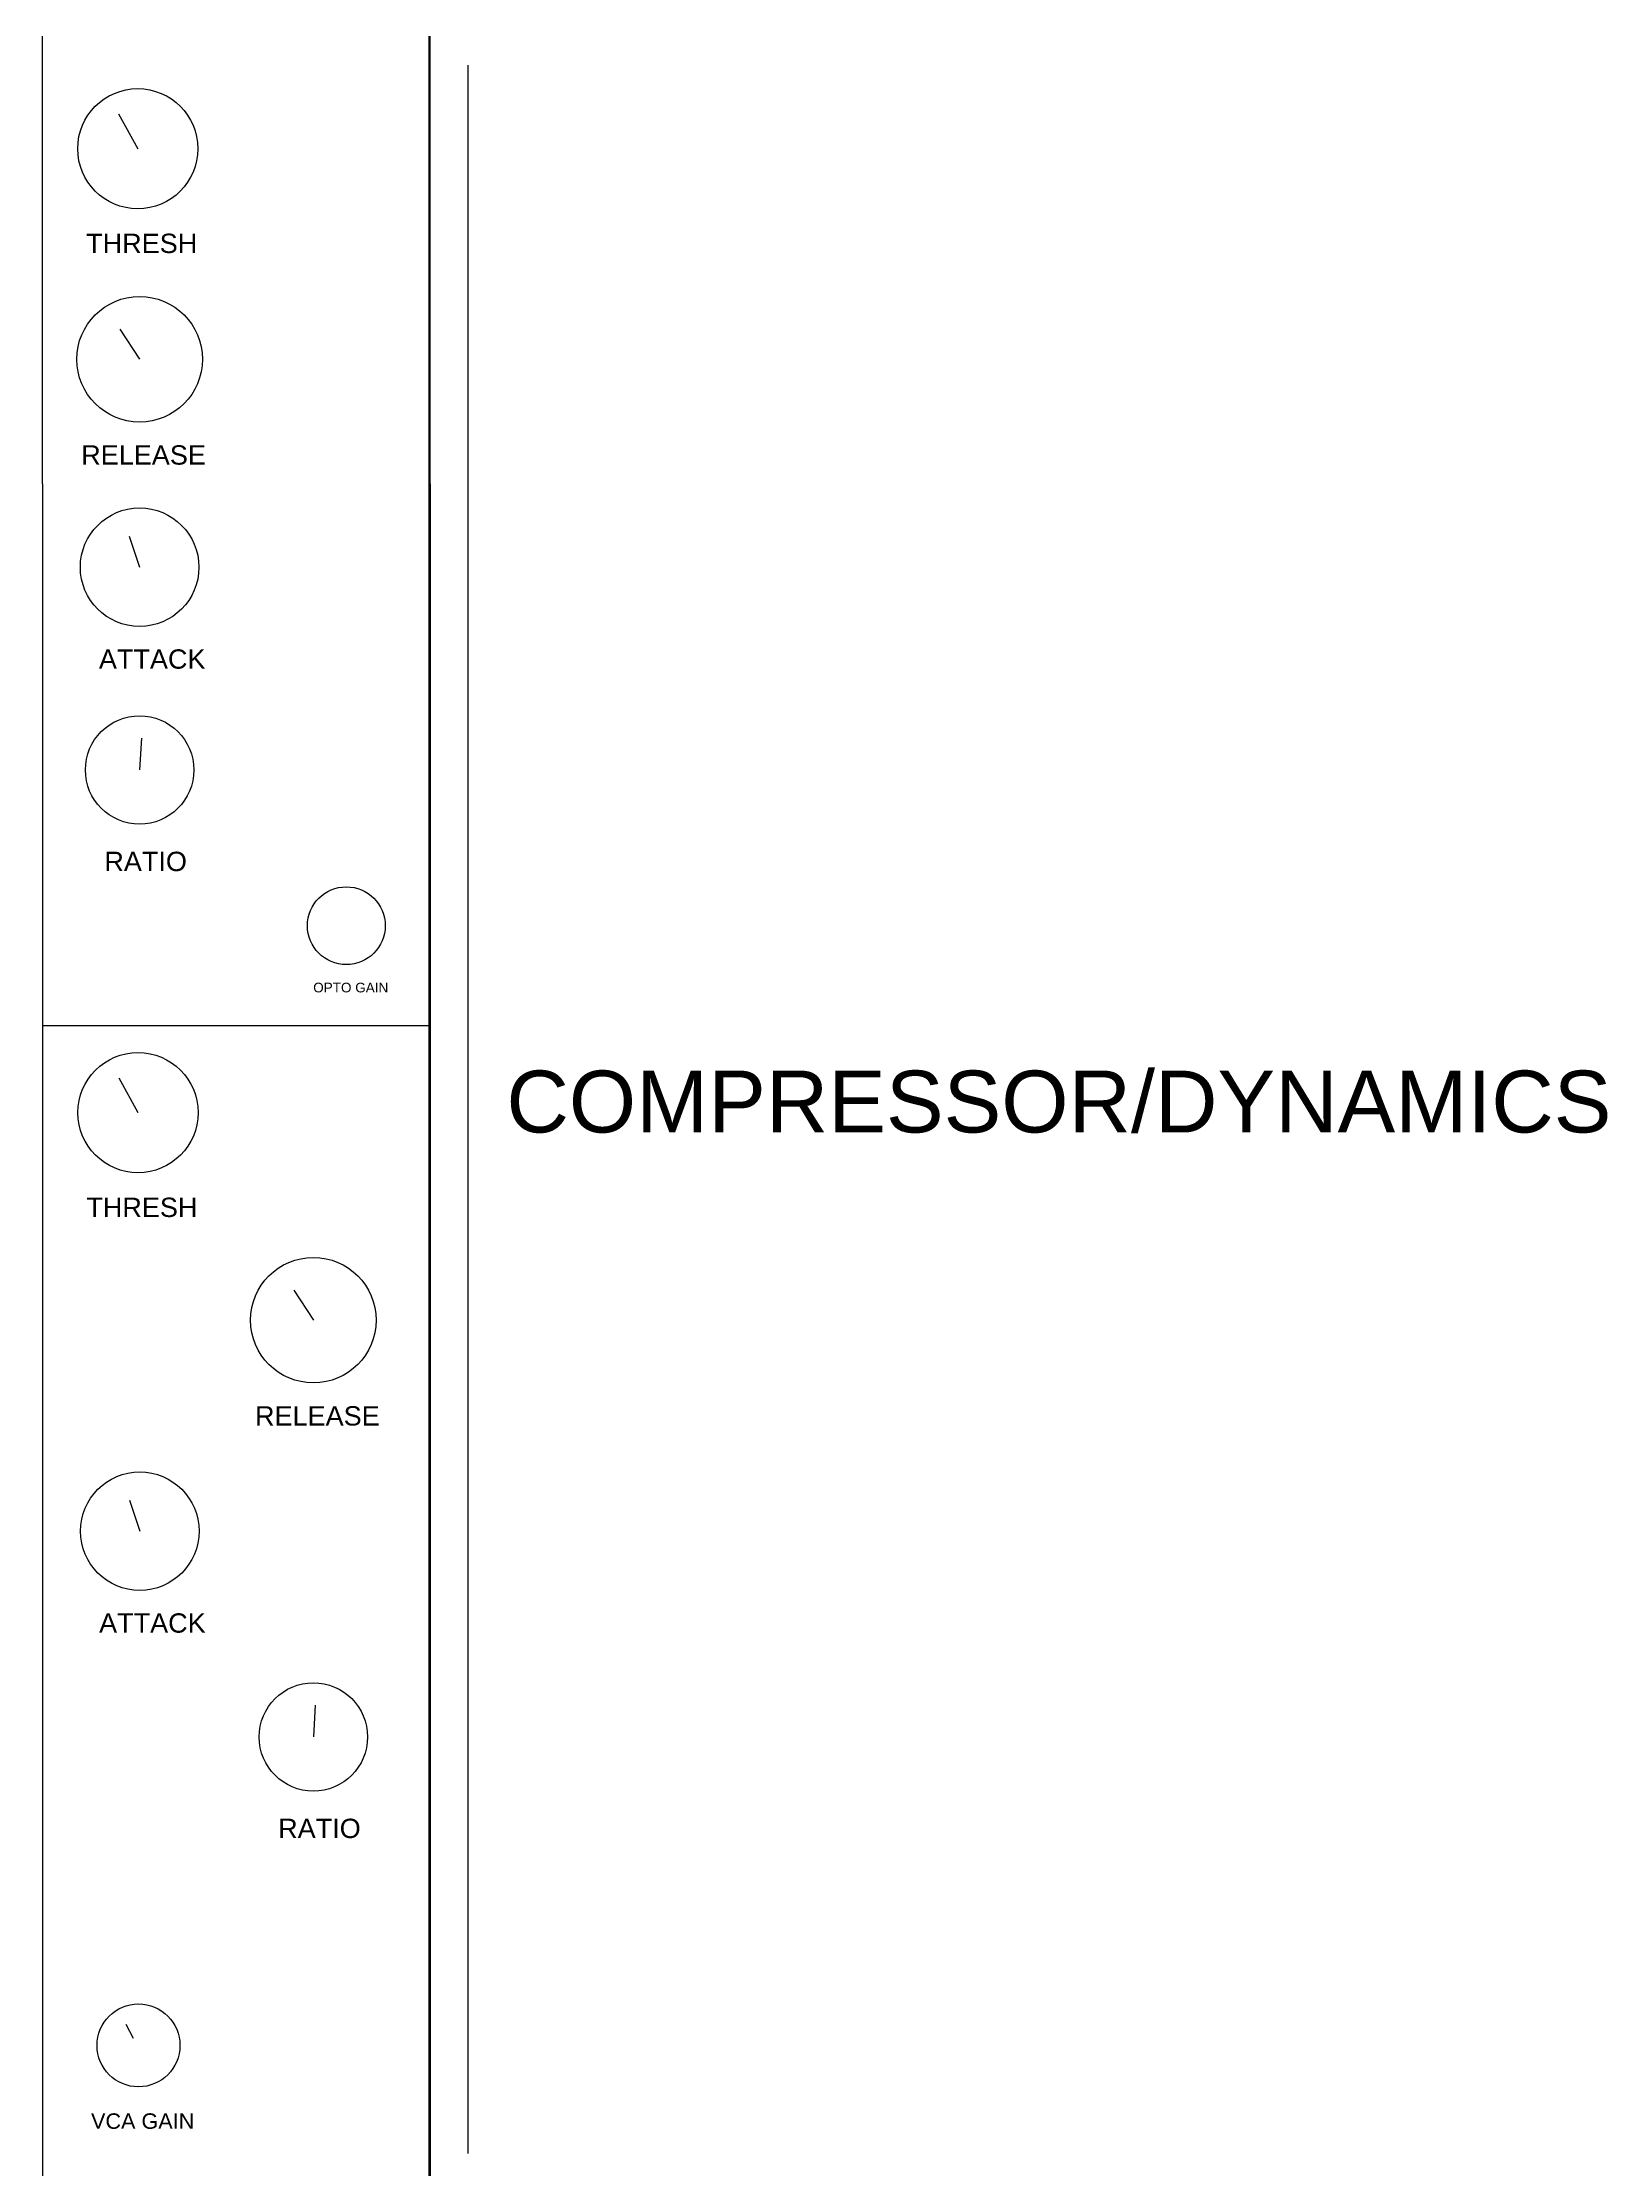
# Model space of a CAD drawing. Header units: inches. Extents: x 50 to 455, y -1657 to 1150.
# Drawn here: x 50 to 455, y -814 to -264 of the extents above; entities that cross this region are included whole.
import ezdxf

# ---------------------------------------------------------------- set-up
doc = ezdxf.new("R2010")
doc.units = ezdxf.units.IN
doc.header["$MEASUREMENT"] = 0
doc.layers.get('0').update_dxf_attribs({"lineweight": 25, "true_color": 0xffffff})
doc.styles.add('textstyle15', font='')
doc.styles.add('textstyle27', font='')
doc.styles.add('textstyle32', font='')
doc.styles.add('textstyle33', font='')
doc.styles.add('textstyle34', font='')
doc.styles.add('textstyle46', font='')
doc.styles.add('textstyle47', font='')
doc.styles.add('textstyle48', font='')
doc.styles.add('textstyle49', font='')
doc.styles.add('textstyle50', font='')
doc.styles.add('textstyle62', font='')
doc.styles.get('textstyle15').set_extended_font_data('Liberation Sans')
doc.styles.get('textstyle27').set_extended_font_data('Liberation Sans')
doc.styles.get('textstyle32').set_extended_font_data('Liberation Sans')
doc.styles.get('textstyle33').set_extended_font_data('Liberation Sans')
doc.styles.get('textstyle34').set_extended_font_data('Liberation Sans')
doc.styles.get('textstyle46').set_extended_font_data('Liberation Sans')
doc.styles.get('textstyle47').set_extended_font_data('Liberation Sans')
doc.styles.get('textstyle48').set_extended_font_data('Liberation Sans')
doc.styles.get('textstyle49').set_extended_font_data('Liberation Sans')
doc.styles.get('textstyle50').set_extended_font_data('Liberation Sans')
doc.styles.get('textstyle62').set_extended_font_data('Liberation Sans')

msp = doc.modelspace()

# ---------------------------------------------------------------- linework, layer by layer
for p, q in [((150.06, -1657.27), (150.06, 942.73)), ((50.1, -338.3), (50.1, -258.3)), ((150.32, -338.3), (150.32, -258.3)), ((69.77, -282.57), (74.72, -291.6)), ((50.1, -368.3), (50.1, -338.3)), ((70.1, -338.3), (75.19, -346.05)), ((150.32, -368.3), (150.32, -338.3)), ((50.1, -378.3), (50.1, -358.3)), ((150.32, -378.3), (150.32, -358.3)), ((50.1, -378.3), (50.1, -708.3)), ((150.32, -378.3), (150.32, -708.3)), ((72.52, -391.79), (75.19, -399.83)), ((75.67, -444.04), (75.19, -452.25)), ((50.1, -518.3), (100.1, -518.3)), ((100.1, -518.3), (150.06, -518.3)), ((69.82, -531.84), (74.77, -540.87)), ((50.15, -617.57), (50.15, -587.57)), ((115.02, -586.78), (120.1, -594.53)), ((150.37, -617.57), (150.37, -587.57)), ((50.15, -627.57), (50.15, -607.57)), ((150.37, -627.57), (150.37, -607.57)), ((72.57, -641.06), (75.24, -649.09)), ((120.58, -694.09), (120.1, -702.3)), ((50.1, -708.3), (50.1, -818.3)), ((150.32, -708.3), (150.32, -818.3)), ((71.64, -776.61), (73.5, -780.22))]:
    msp.add_line(p, q)
at = {"color": 30, "true_color": 0xff7f00}
msp.add_line((160, -270), (160, -810), dxfattribs=at)
for centre, radius in [((74.72, -291.6), 15.53), ((75.19, -346.05), 16.23), ((75.19, -399.83), 15.32), ((75.19, -452.25), 14.01), ((128.62, -492.53), 10.05), ((74.77, -540.87), 15.53), ((120.1, -594.53), 16.23), ((75.24, -649.09), 15.32), ((120.1, -702.3), 14.01), ((74.9, -782.07), 10.72)]:
    msp.add_circle(centre, radius)

# ---------------------------------------------------------------- texts
at = {"char_height": 1, "attachment_point": 1}
for s, insert, style in [('\\H5;THRESH', (61.37, -313.58), 'textstyle32'), ('\\H5;RELEASE', (60.1, -368.3), 'textstyle49'), ('\\H5;ATTACK', (64.67, -421.07), 'textstyle47'), ('\\H5;RATIO', (66.08, -473.4), 'textstyle46'), ('\\C7;\\H2.5;OPTO GAIN', (120.06, -507.27), 'textstyle62'), ('\\c32767;\\H16;COMPRESSOR/DYNAMICS', (170, -530), 'textstyle27'), ('\\H5;THRESH', (61.42, -562.85), 'textstyle34'), ('\\H5;RELEASE', (105.02, -616.78), 'textstyle33'), ('\\H5;ATTACK', (64.72, -670.34), 'textstyle50'), ('\\H5;RATIO', (111, -723.45), 'textstyle48'), ('\\C7;\\H4;VCA GAIN', (62.63, -799.64), 'textstyle15')]:
    msp.add_mtext(s, dxfattribs=dict(at, insert=insert, style=style))

doc.saveas('drawing.dxf')
